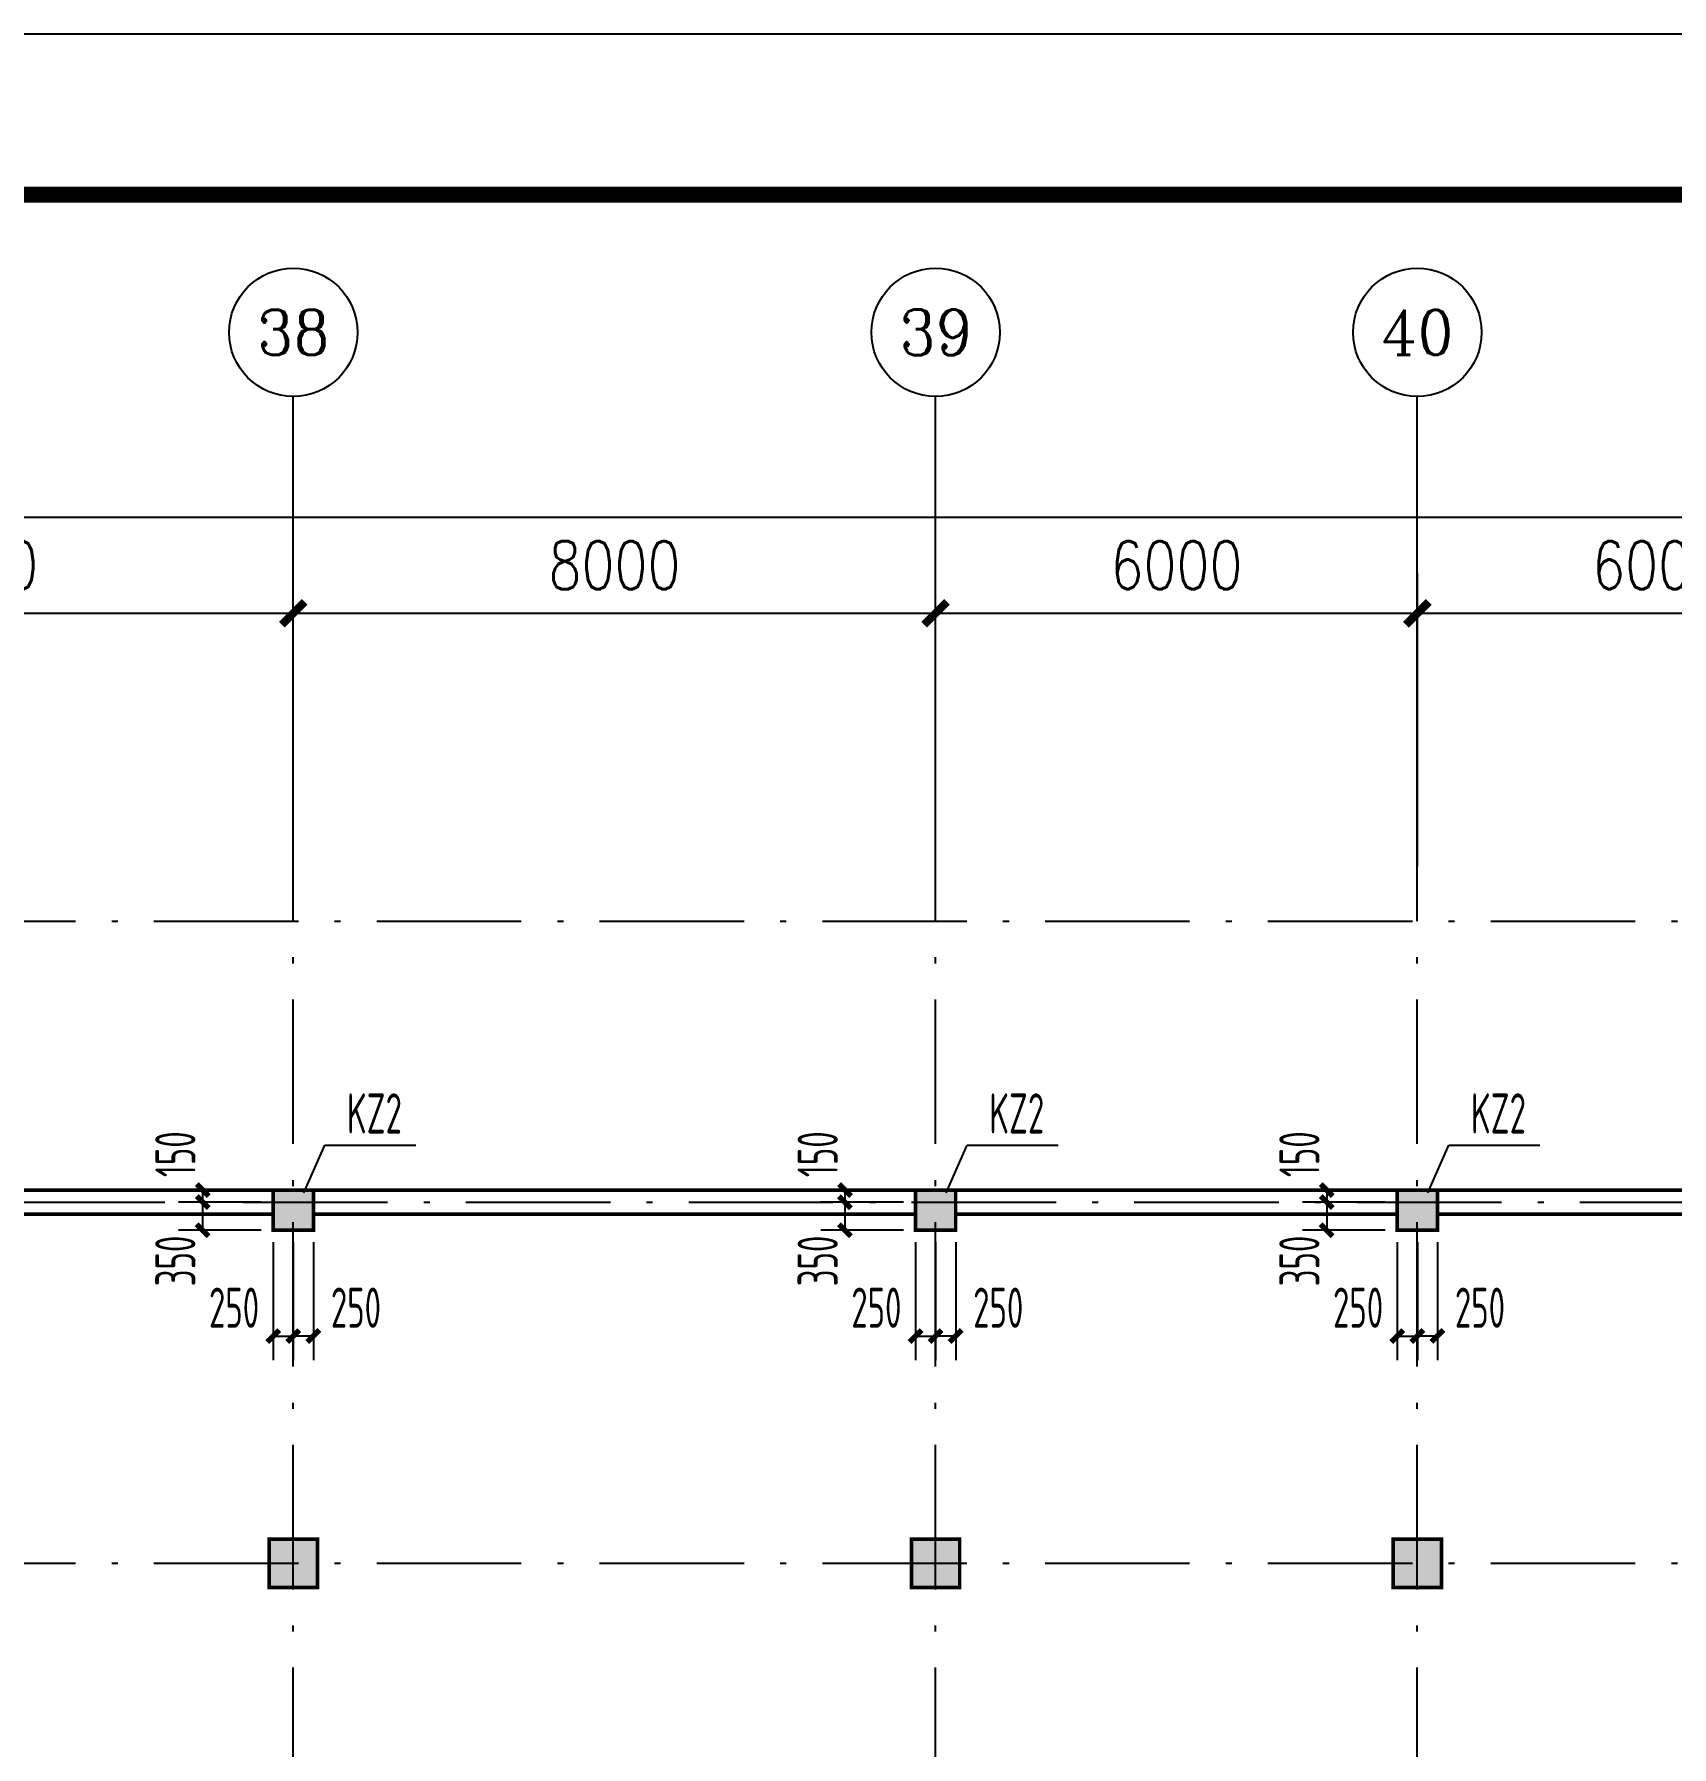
# Model space of a CAD drawing. Extents: x 2468086 to 6957054, y -3413633 to -667223.
# Drawn here: x 5171545 to 5191940, y -1113053 to -1091717 of the extents above; entities that cross this region are included whole.
import ezdxf
from ezdxf.enums import TextEntityAlignment as Align

# ---------------------------------------------------------------- set-up
doc = ezdxf.new("R2010")
doc.units = 0
doc.header["$LTSCALE"] = 100
doc.header["$MEASUREMENT"] = 0
doc.linetypes.add('2', pattern=[18.5, 12, -3, 0.5, -3])
doc.layers.get('0').update_dxf_attribs({"linetype": 'CONTINUOUS'})
doc.layers.get('DEFPOINTS').update_dxf_attribs({"linetype": 'CONTINUOUS'})
for name, color, linetype in [('AXIS', 3, 'CONTINUOUS'), ('AXIS_TEXT', 7, 'CONTINUOUS'), ('PUB_TITLE', 4, 'CONTINUOUS'), ('墙__实线', 3, 'CONTINUOUS'), ('柱', 2, 'CONTINUOUS'), ('柱填充', 43, 'CONTINUOUS'), ('柱编号', 211, 'CONTINUOUS'), ('轴线__尺寸数字', 7, 'CONTINUOUS'), ('轴线__点划线', 252, '2'), ('通风井定位', 145, 'CONTINUOUS')]:
    doc.layers.add(name, color=color, linetype=linetype)
doc.styles.add('_TCH_AXIS', font='COMPLEX', dxfattribs={"bigfont": 'GBCBIG'})
doc.styles.add('COMPLEX', font='COMPLEX')
doc.styles.add('DIM_FONT', font='SIMPLEX.shx', dxfattribs={"width": 0.8})
doc.styles.add('GB', font='gbxwxt.shx', dxfattribs={"width": 0.7, "height": 500, "bigfont": 'gbhzfs.shx'})
doc.dimstyles.new('DIMN200', dxfattribs={"dimscale": 2, "dimtxt": 300, "dimasz": 100, "dimexe": 250, "dimexo": 300, "dimgap": 150, "dimtad": 1, "dimdec": 0, "dimzin": 0, "dimdsep": 46, "dimtxsty": 'DIM_FONT', "dimblk": 'ARCHTICK', "dimcen": 0.09, "dimclrt": 7, "dimazin": 2, "dimtfac": 1, "dimtdec": 0, "dimtix": 1, "dimtmove": 2, "dimatfit": 3, "dimldrblk": 'ARCHTICK', "dimfxl": 1, "dimtolj": 1, "dimtzin": 0, "dimarcsym": 0})
doc.dimstyles.new('LYSDIM1', dxfattribs={"dimtxt": 375, "dimasz": 1.5, "dimexe": 300, "dimexo": 150, "dimgap": 90, "dimtad": 1, "dimdec": 0, "dimzin": 0, "dimdsep": 46, "dimtxsty": 'GB', "dimblk1": 'JT', "dimblk2": 'JT', "dimsah": 1, "dimcen": 0, "dimclrt": 7, "dimadec": 0, "dimazin": 0, "dimtfac": 1, "dimtdec": 0, "dimtix": 1, "dimtmove": 2, "dimatfit": 3, "dimldrblk": 'JT', "dimfxl": 1, "dimtolj": 1, "dimtzin": 0, "dimarcsym": 0})

# ---------------------------------------------------------------- blocks, each defined once
blk = doc.blocks.new('_ARCHTICK')
at = {"color": 0, "const_width": 0.5}
blk.add_lwpolyline([(-0.71, -0.71), (0.71, 0.71)], dxfattribs=at)
blk = doc.blocks.new('*D2890')
at = {"layer": 'AXIS', "color": 0, "lineweight": -2, "transparency": 16777216}
for p, q in [((5166771, -1102082), (5166771, -1098432)), ((5174771, -1102082), (5174771, -1098432)), ((5166771, -1098932), (5174771, -1098932))]:
    blk.add_line(p, q, dxfattribs=at)
at = {"layer": 'DEFPOINTS', "color": 0, "transparency": 16777216}
for p in [(5174771, -1098932), (5166771, -1102682), (5174771, -1102682)]:
    blk.add_point(p, dxfattribs=at)
at = {"layer": 'AXIS', "color": 0, "lineweight": -2, "transparency": 16777216, "xscale": 200, "yscale": 200, "zscale": 200, "rotation": 180}
blk.add_blockref('_ARCHTICK', (5166771, -1098932), dxfattribs=at)
at = {"layer": 'AXIS', "color": 0, "lineweight": -2, "transparency": 16777216, "xscale": 200, "yscale": 200, "zscale": 200}
blk.add_blockref('_ARCHTICK', (5174771, -1098932), dxfattribs=at)
at = {"layer": 'AXIS', "color": 7, "transparency": 16777216, "insert": (5170771, -1098332), "char_height": 600, "attachment_point": 5, "style": 'DIM_FONT'}
blk.add_mtext('\\A1;8000', dxfattribs=at)
blk = doc.blocks.new('*D2891')
at = {"layer": 'AXIS', "color": 0, "lineweight": -2, "transparency": 16777216}
for p, q in [((5174771, -1102082), (5174771, -1098432)), ((5182771, -1102082), (5182771, -1098432)), ((5174771, -1098932), (5182771, -1098932))]:
    blk.add_line(p, q, dxfattribs=at)
at = {"layer": 'DEFPOINTS', "color": 0, "transparency": 16777216}
for p in [(5182771, -1098932), (5174771, -1102682), (5182771, -1102682)]:
    blk.add_point(p, dxfattribs=at)
at = {"layer": 'AXIS', "color": 0, "lineweight": -2, "transparency": 16777216, "xscale": 200, "yscale": 200, "zscale": 200, "rotation": 180}
blk.add_blockref('_ARCHTICK', (5174771, -1098932), dxfattribs=at)
at = {"layer": 'AXIS', "color": 0, "lineweight": -2, "transparency": 16777216, "xscale": 200, "yscale": 200, "zscale": 200}
blk.add_blockref('_ARCHTICK', (5182771, -1098932), dxfattribs=at)
at = {"layer": 'AXIS', "color": 7, "transparency": 16777216, "insert": (5178771, -1098332), "char_height": 600, "attachment_point": 5, "style": 'DIM_FONT'}
blk.add_mtext('\\A1;8000', dxfattribs=at)
blk = doc.blocks.new('*D2892')
at = {"layer": 'AXIS', "color": 0, "lineweight": -2, "transparency": 16777216}
for p, q in [((5182771, -1102082), (5182771, -1098432)), ((5188771, -1102082), (5188771, -1098432)), ((5182771, -1098932), (5188771, -1098932))]:
    blk.add_line(p, q, dxfattribs=at)
at = {"layer": 'DEFPOINTS', "color": 0, "transparency": 16777216}
for p in [(5188771, -1098932), (5182771, -1102682), (5188771, -1102682)]:
    blk.add_point(p, dxfattribs=at)
at = {"layer": 'AXIS', "color": 0, "lineweight": -2, "transparency": 16777216, "xscale": 200, "yscale": 200, "zscale": 200, "rotation": 180}
blk.add_blockref('_ARCHTICK', (5182771, -1098932), dxfattribs=at)
at = {"layer": 'AXIS', "color": 0, "lineweight": -2, "transparency": 16777216, "xscale": 200, "yscale": 200, "zscale": 200}
blk.add_blockref('_ARCHTICK', (5188771, -1098932), dxfattribs=at)
at = {"layer": 'AXIS', "color": 7, "transparency": 16777216, "insert": (5185771, -1098332), "char_height": 600, "attachment_point": 5, "style": 'DIM_FONT'}
blk.add_mtext('\\A1;6000', dxfattribs=at)
blk = doc.blocks.new('*D2893')
at = {"layer": 'AXIS', "color": 0, "lineweight": -2, "transparency": 16777216}
for p, q in [((5188771, -1102082), (5188771, -1098432)), ((5194771, -1102082), (5194771, -1098432)), ((5188771, -1098932), (5194771, -1098932))]:
    blk.add_line(p, q, dxfattribs=at)
at = {"layer": 'DEFPOINTS', "color": 0, "transparency": 16777216}
for p in [(5194771, -1098932), (5188771, -1102682), (5194771, -1102682)]:
    blk.add_point(p, dxfattribs=at)
at = {"layer": 'AXIS', "color": 0, "lineweight": -2, "transparency": 16777216, "xscale": 200, "yscale": 200, "zscale": 200, "rotation": 180}
blk.add_blockref('_ARCHTICK', (5188771, -1098932), dxfattribs=at)
at = {"layer": 'AXIS', "color": 0, "lineweight": -2, "transparency": 16777216, "xscale": 200, "yscale": 200, "zscale": 200}
blk.add_blockref('_ARCHTICK', (5194771, -1098932), dxfattribs=at)
at = {"layer": 'AXIS', "color": 7, "transparency": 16777216, "insert": (5191771, -1098332), "char_height": 600, "attachment_point": 5, "style": 'DIM_FONT'}
blk.add_mtext('\\A1;6000', dxfattribs=at)
blk = doc.blocks.new('*D2896')
at = {"layer": 'AXIS', "color": 0, "lineweight": -2, "transparency": 16777216}
for p, q in [((4929771, -1102082), (4929771, -1097232)), ((5206271, -1102082), (5206271, -1097232)), ((4929771, -1097732), (5206271, -1097732))]:
    blk.add_line(p, q, dxfattribs=at)
at = {"layer": 'DEFPOINTS', "color": 0, "transparency": 16777216}
for p in [(5206271, -1097732), (4929771, -1102682), (5206271, -1102682)]:
    blk.add_point(p, dxfattribs=at)
at = {"layer": 'AXIS', "color": 0, "lineweight": -2, "transparency": 16777216, "xscale": 200, "yscale": 200, "zscale": 200, "rotation": 180}
blk.add_blockref('_ARCHTICK', (4929771, -1097732), dxfattribs=at)
at = {"layer": 'AXIS', "color": 0, "lineweight": -2, "transparency": 16777216, "xscale": 200, "yscale": 200, "zscale": 200}
blk.add_blockref('_ARCHTICK', (5206271, -1097732), dxfattribs=at)
at = {"layer": 'AXIS', "color": 7, "transparency": 16777216, "insert": (5068021, -1097132), "char_height": 600, "attachment_point": 5, "style": 'DIM_FONT'}
blk.add_mtext('\\A1;276500', dxfattribs=at)
blk = doc.blocks.new('_AXISO')
blk.add_circle((0, 0), 0.5)
at = {"layer": 'AXIS_TEXT', "style": 'COMPLEX', "width": 1.041667}
blk.add_attdef('A', text='', height=0.56, dxfattribs=at).set_placement((-0.25, -0.28), (0.25, -0.28), align=Align.FIT)
blk = doc.blocks.new('JT')
at = {"layer": '轴线__尺寸数字', "const_width": 45}
blk.add_lwpolyline([(-50, -50), (50, 50)], dxfattribs=at)
blk.add_lwpolyline([(-50, -50), (50, 50)], dxfattribs=at)
blk = doc.blocks.new('*D3028')
at = {"layer": 'DEFPOINTS', "color": 0, "transparency": 16777216}
for p in [(5173642, -1106268), (5174521, -1106118), (5174521, -1106268)]:
    blk.add_point(p, dxfattribs=at)
at = {"layer": '通风井定位', "color": 0, "lineweight": -2, "transparency": 16777216}
for p, q in [((5174371, -1106118), (5173342, -1106118)), ((5174371, -1106268), (5173342, -1106268)), ((5173642, -1106116), (5173642, -1106115)), ((5173642, -1106118), (5173642, -1106268)), ((5173642, -1106269), (5173642, -1106271))]:
    blk.add_line(p, q, dxfattribs=at)
at = {"layer": '通风井定位', "color": 0, "lineweight": -2, "transparency": 16777216, "xscale": 1.5, "yscale": 1.5, "zscale": 1.5}
for p, rotation in [((5173642, -1106118), 270), ((5173642, -1106268), 90)]:
    blk.add_blockref('JT', p, dxfattribs=dict(at, rotation=rotation))
at = {"layer": '通风井定位', "color": 7, "transparency": 16777216, "insert": (5173302, -1105671), "char_height": 500, "attachment_point": 5, "rotation": 90, "style": 'GB'}
blk.add_mtext('\\A1;150', dxfattribs=at)
blk = doc.blocks.new('*D3029')
at = {"layer": 'DEFPOINTS', "color": 0, "transparency": 16777216}
for p in [(5174521, -1106268), (5173642, -1106618), (5174521, -1106618)]:
    blk.add_point(p, dxfattribs=at)
at = {"layer": '通风井定位', "color": 0, "lineweight": -2, "transparency": 16777216}
for p, q in [((5174371, -1106268), (5173342, -1106268)), ((5173642, -1106269), (5173642, -1106616)), ((5174371, -1106618), (5173342, -1106618))]:
    blk.add_line(p, q, dxfattribs=at)
at = {"layer": '通风井定位', "color": 0, "lineweight": -2, "transparency": 16777216, "xscale": 1.5, "yscale": 1.5, "zscale": 1.5}
for p, rotation in [((5173642, -1106268), 90), ((5173642, -1106618), 270)]:
    blk.add_blockref('JT', p, dxfattribs=dict(at, rotation=rotation))
at = {"layer": '通风井定位', "color": 7, "transparency": 16777216, "insert": (5173302, -1107001), "char_height": 500, "attachment_point": 5, "rotation": 90, "style": 'GB'}
blk.add_mtext('\\A1;350', dxfattribs=at)
blk = doc.blocks.new('*D3030')
at = {"layer": 'DEFPOINTS', "color": 0, "transparency": 16777216}
for p in [(5174521, -1106618), (5174771, -1106618), (5174771, -1107936)]:
    blk.add_point(p, dxfattribs=at)
at = {"layer": '通风井定位', "color": 0, "lineweight": -2, "transparency": 16777216}
for p, q in [((5174521, -1106768), (5174521, -1108236)), ((5174771, -1106768), (5174771, -1108236)), ((5174522, -1107936), (5174769, -1107936))]:
    blk.add_line(p, q, dxfattribs=at)
at = {"layer": '通风井定位', "color": 0, "lineweight": -2, "transparency": 16777216, "xscale": 1.5, "yscale": 1.5, "zscale": 1.5, "rotation": 180}
blk.add_blockref('JT', (5174521, -1107936), dxfattribs=at)
at = {"layer": '通风井定位', "color": 0, "lineweight": -2, "transparency": 16777216, "xscale": 1.5, "yscale": 1.5, "zscale": 1.5}
blk.add_blockref('JT', (5174771, -1107936), dxfattribs=at)
at = {"layer": '通风井定位', "color": 7, "transparency": 16777216, "insert": (5174033, -1107583), "char_height": 500, "attachment_point": 5, "style": 'GB'}
blk.add_mtext('\\A1;250', dxfattribs=at)
blk = doc.blocks.new('*D3031')
at = {"layer": 'DEFPOINTS', "color": 0, "transparency": 16777216}
for p in [(5174771, -1106618), (5175021, -1106618), (5174771, -1107936)]:
    blk.add_point(p, dxfattribs=at)
at = {"layer": '通风井定位', "color": 0, "lineweight": -2, "transparency": 16777216}
for p, q in [((5174771, -1106768), (5174771, -1108236)), ((5175021, -1106768), (5175021, -1108236)), ((5175019, -1107936), (5174772, -1107936))]:
    blk.add_line(p, q, dxfattribs=at)
at = {"layer": '通风井定位', "color": 0, "lineweight": -2, "transparency": 16777216, "xscale": 1.5, "yscale": 1.5, "zscale": 1.5, "rotation": 180}
blk.add_blockref('JT', (5174771, -1107936), dxfattribs=at)
at = {"layer": '通风井定位', "color": 0, "lineweight": -2, "transparency": 16777216, "xscale": 1.5, "yscale": 1.5, "zscale": 1.5}
blk.add_blockref('JT', (5175021, -1107936), dxfattribs=at)
at = {"layer": '通风井定位', "color": 7, "transparency": 16777216, "insert": (5175551, -1107583), "char_height": 500, "attachment_point": 5, "style": 'GB'}
blk.add_mtext('\\A1;250', dxfattribs=at)
blk = doc.blocks.new('*D3032')
at = {"layer": 'DEFPOINTS', "color": 0, "transparency": 16777216}
for p in [(5181642, -1106268), (5182521, -1106118), (5182521, -1106268)]:
    blk.add_point(p, dxfattribs=at)
at = {"layer": '通风井定位', "color": 0, "lineweight": -2, "transparency": 16777216}
for p, q in [((5182371, -1106118), (5181342, -1106118)), ((5182371, -1106268), (5181342, -1106268)), ((5181642, -1106116), (5181642, -1106115)), ((5181642, -1106118), (5181642, -1106268)), ((5181642, -1106269), (5181642, -1106271))]:
    blk.add_line(p, q, dxfattribs=at)
at = {"layer": '通风井定位', "color": 0, "lineweight": -2, "transparency": 16777216, "xscale": 1.5, "yscale": 1.5, "zscale": 1.5}
for p, rotation in [((5181642, -1106118), 270), ((5181642, -1106268), 90)]:
    blk.add_blockref('JT', p, dxfattribs=dict(at, rotation=rotation))
at = {"layer": '通风井定位', "color": 7, "transparency": 16777216, "insert": (5181302, -1105671), "char_height": 500, "attachment_point": 5, "rotation": 90, "style": 'GB'}
blk.add_mtext('\\A1;150', dxfattribs=at)
blk = doc.blocks.new('*D3033')
at = {"layer": 'DEFPOINTS', "color": 0, "transparency": 16777216}
for p in [(5182521, -1106268), (5181642, -1106618), (5182521, -1106618)]:
    blk.add_point(p, dxfattribs=at)
at = {"layer": '通风井定位', "color": 0, "lineweight": -2, "transparency": 16777216}
for p, q in [((5182371, -1106268), (5181342, -1106268)), ((5181642, -1106269), (5181642, -1106616)), ((5182371, -1106618), (5181342, -1106618))]:
    blk.add_line(p, q, dxfattribs=at)
at = {"layer": '通风井定位', "color": 0, "lineweight": -2, "transparency": 16777216, "xscale": 1.5, "yscale": 1.5, "zscale": 1.5}
for p, rotation in [((5181642, -1106268), 90), ((5181642, -1106618), 270)]:
    blk.add_blockref('JT', p, dxfattribs=dict(at, rotation=rotation))
at = {"layer": '通风井定位', "color": 7, "transparency": 16777216, "insert": (5181302, -1107001), "char_height": 500, "attachment_point": 5, "rotation": 90, "style": 'GB'}
blk.add_mtext('\\A1;350', dxfattribs=at)
blk = doc.blocks.new('*D3034')
at = {"layer": 'DEFPOINTS', "color": 0, "transparency": 16777216}
for p in [(5182521, -1106618), (5182771, -1106618), (5182771, -1107936)]:
    blk.add_point(p, dxfattribs=at)
at = {"layer": '通风井定位', "color": 0, "lineweight": -2, "transparency": 16777216}
for p, q in [((5182521, -1106768), (5182521, -1108236)), ((5182771, -1106768), (5182771, -1108236)), ((5182522, -1107936), (5182769, -1107936))]:
    blk.add_line(p, q, dxfattribs=at)
at = {"layer": '通风井定位', "color": 0, "lineweight": -2, "transparency": 16777216, "xscale": 1.5, "yscale": 1.5, "zscale": 1.5, "rotation": 180}
blk.add_blockref('JT', (5182521, -1107936), dxfattribs=at)
at = {"layer": '通风井定位', "color": 0, "lineweight": -2, "transparency": 16777216, "xscale": 1.5, "yscale": 1.5, "zscale": 1.5}
blk.add_blockref('JT', (5182771, -1107936), dxfattribs=at)
at = {"layer": '通风井定位', "color": 7, "transparency": 16777216, "insert": (5182033, -1107583), "char_height": 500, "attachment_point": 5, "style": 'GB'}
blk.add_mtext('\\A1;250', dxfattribs=at)
blk = doc.blocks.new('*D3035')
at = {"layer": 'DEFPOINTS', "color": 0, "transparency": 16777216}
for p in [(5182771, -1106618), (5183021, -1106618), (5182771, -1107936)]:
    blk.add_point(p, dxfattribs=at)
at = {"layer": '通风井定位', "color": 0, "lineweight": -2, "transparency": 16777216}
for p, q in [((5182771, -1106768), (5182771, -1108236)), ((5183021, -1106768), (5183021, -1108236)), ((5183019, -1107936), (5182772, -1107936))]:
    blk.add_line(p, q, dxfattribs=at)
at = {"layer": '通风井定位', "color": 0, "lineweight": -2, "transparency": 16777216, "xscale": 1.5, "yscale": 1.5, "zscale": 1.5, "rotation": 180}
blk.add_blockref('JT', (5182771, -1107936), dxfattribs=at)
at = {"layer": '通风井定位', "color": 0, "lineweight": -2, "transparency": 16777216, "xscale": 1.5, "yscale": 1.5, "zscale": 1.5}
blk.add_blockref('JT', (5183021, -1107936), dxfattribs=at)
at = {"layer": '通风井定位', "color": 7, "transparency": 16777216, "insert": (5183551, -1107583), "char_height": 500, "attachment_point": 5, "style": 'GB'}
blk.add_mtext('\\A1;250', dxfattribs=at)
blk = doc.blocks.new('*D3036')
at = {"layer": 'DEFPOINTS', "color": 0, "transparency": 16777216}
for p in [(5187642, -1106268), (5188521, -1106118), (5188521, -1106268)]:
    blk.add_point(p, dxfattribs=at)
at = {"layer": '通风井定位', "color": 0, "lineweight": -2, "transparency": 16777216}
for p, q in [((5188371, -1106118), (5187342, -1106118)), ((5188371, -1106268), (5187342, -1106268)), ((5187642, -1106116), (5187642, -1106115)), ((5187642, -1106118), (5187642, -1106268)), ((5187642, -1106269), (5187642, -1106271))]:
    blk.add_line(p, q, dxfattribs=at)
at = {"layer": '通风井定位', "color": 0, "lineweight": -2, "transparency": 16777216, "xscale": 1.5, "yscale": 1.5, "zscale": 1.5}
for p, rotation in [((5187642, -1106118), 270), ((5187642, -1106268), 90)]:
    blk.add_blockref('JT', p, dxfattribs=dict(at, rotation=rotation))
at = {"layer": '通风井定位', "color": 7, "transparency": 16777216, "insert": (5187302, -1105671), "char_height": 500, "attachment_point": 5, "rotation": 90, "style": 'GB'}
blk.add_mtext('\\A1;150', dxfattribs=at)
blk = doc.blocks.new('*D3037')
at = {"layer": 'DEFPOINTS', "color": 0, "transparency": 16777216}
for p in [(5188521, -1106268), (5187642, -1106618), (5188521, -1106618)]:
    blk.add_point(p, dxfattribs=at)
at = {"layer": '通风井定位', "color": 0, "lineweight": -2, "transparency": 16777216}
for p, q in [((5188371, -1106268), (5187342, -1106268)), ((5187642, -1106269), (5187642, -1106616)), ((5188371, -1106618), (5187342, -1106618))]:
    blk.add_line(p, q, dxfattribs=at)
at = {"layer": '通风井定位', "color": 0, "lineweight": -2, "transparency": 16777216, "xscale": 1.5, "yscale": 1.5, "zscale": 1.5}
for p, rotation in [((5187642, -1106268), 90), ((5187642, -1106618), 270)]:
    blk.add_blockref('JT', p, dxfattribs=dict(at, rotation=rotation))
at = {"layer": '通风井定位', "color": 7, "transparency": 16777216, "insert": (5187302, -1107001), "char_height": 500, "attachment_point": 5, "rotation": 90, "style": 'GB'}
blk.add_mtext('\\A1;350', dxfattribs=at)
blk = doc.blocks.new('*D3038')
at = {"layer": 'DEFPOINTS', "color": 0, "transparency": 16777216}
for p in [(5188521, -1106618), (5188771, -1106618), (5188771, -1107936)]:
    blk.add_point(p, dxfattribs=at)
at = {"layer": '通风井定位', "color": 0, "lineweight": -2, "transparency": 16777216}
for p, q in [((5188521, -1106768), (5188521, -1108236)), ((5188771, -1106768), (5188771, -1108236)), ((5188522, -1107936), (5188769, -1107936))]:
    blk.add_line(p, q, dxfattribs=at)
at = {"layer": '通风井定位', "color": 0, "lineweight": -2, "transparency": 16777216, "xscale": 1.5, "yscale": 1.5, "zscale": 1.5, "rotation": 180}
blk.add_blockref('JT', (5188521, -1107936), dxfattribs=at)
at = {"layer": '通风井定位', "color": 0, "lineweight": -2, "transparency": 16777216, "xscale": 1.5, "yscale": 1.5, "zscale": 1.5}
blk.add_blockref('JT', (5188771, -1107936), dxfattribs=at)
at = {"layer": '通风井定位', "color": 7, "transparency": 16777216, "insert": (5188033, -1107583), "char_height": 500, "attachment_point": 5, "style": 'GB'}
blk.add_mtext('\\A1;250', dxfattribs=at)
blk = doc.blocks.new('*D3039')
at = {"layer": 'DEFPOINTS', "color": 0, "transparency": 16777216}
for p in [(5188771, -1106618), (5189021, -1106618), (5188771, -1107936)]:
    blk.add_point(p, dxfattribs=at)
at = {"layer": '通风井定位', "color": 0, "lineweight": -2, "transparency": 16777216}
for p, q in [((5188771, -1106768), (5188771, -1108236)), ((5189021, -1106768), (5189021, -1108236)), ((5189019, -1107936), (5188772, -1107936))]:
    blk.add_line(p, q, dxfattribs=at)
at = {"layer": '通风井定位', "color": 0, "lineweight": -2, "transparency": 16777216, "xscale": 1.5, "yscale": 1.5, "zscale": 1.5, "rotation": 180}
blk.add_blockref('JT', (5188771, -1107936), dxfattribs=at)
at = {"layer": '通风井定位', "color": 0, "lineweight": -2, "transparency": 16777216, "xscale": 1.5, "yscale": 1.5, "zscale": 1.5}
blk.add_blockref('JT', (5189021, -1107936), dxfattribs=at)
at = {"layer": '通风井定位', "color": 7, "transparency": 16777216, "insert": (5189551, -1107583), "char_height": 500, "attachment_point": 5, "style": 'GB'}
blk.add_mtext('\\A1;250', dxfattribs=at)
blk = doc.blocks.new('a00')
at = {"layer": 'PUB_TITLE'}
blk.add_lwpolyline([(2049330, 4204231), (2376330, 4204231), (2376330, 4372431), (2049330, 4372431)], close=True, dxfattribs=at)
at = {"layer": 'PUB_TITLE', "const_width": 200}
blk.add_lwpolyline([(2054330, 4206231), (2374330, 4206231), (2374330, 4370431), (2054330, 4370431)], close=True, dxfattribs=at)

msp = doc.modelspace()

# ---------------------------------------------------------------- hatches: boundary and pattern name
at = {"layer": '柱填充'}
for points in [[(5174520.8, -1106117.8), (5174520.8, -1106617.8), (5175020.8, -1106617.8), (5175020.8, -1106117.8)], [(5182520.8, -1106117.8), (5182520.8, -1106617.8), (5183020.8, -1106617.8), (5183020.8, -1106117.8)], [(5188520.8, -1106117.8), (5188520.8, -1106617.8), (5189020.8, -1106617.8), (5189020.8, -1106117.8)], [(5174470.8, -1110467.8), (5174470.8, -1111067.8), (5175070.8, -1111067.8), (5175070.8, -1110467.8)], [(5182470.8, -1110467.8), (5182470.8, -1111067.8), (5183070.8, -1111067.8), (5183070.8, -1110467.8)], [(5188470.8, -1110467.8), (5188470.8, -1111067.8), (5189070.8, -1111067.8), (5189070.8, -1110467.8)]]:
    msp.add_hatch(color=256, dxfattribs=at).paths.add_polyline_path(points)

# ---------------------------------------------------------------- linework, layer by layer
at = {"layer": 'AXIS'}
for p, q in [((5174770.8, -1102420.6), (5174770.8, -1096231.2)), ((5182770.8, -1102420.6), (5182770.8, -1096231.2)), ((5188770.8, -1102420.6), (5188770.8, -1096231.2))]:
    msp.add_line(p, q, dxfattribs=at)
at = {"layer": '墙__实线', "color": 94, "const_width": 45}
for points in [[(5167020.8, -1106117.8), (5174520.8, -1106117.8)], [(5175020.8, -1106117.8), (5182520.8, -1106117.8)], [(5183020.8, -1106117.8), (5188520.8, -1106117.8)], [(5189020.8, -1106117.8), (5194520.8, -1106117.8)], [(5167020.8, -1106417.8), (5174520.8, -1106417.8)], [(5175020.8, -1106417.8), (5182520.8, -1106417.8)], [(5183020.8, -1106417.8), (5188520.8, -1106417.8)], [(5189020.8, -1106417.8), (5194520.8, -1106417.8)]]:
    msp.add_lwpolyline(points, dxfattribs=at)
at = {"layer": '柱', "const_width": 45}
for points in [[(5174520.8, -1106117.8), (5174520.8, -1106617.8), (5175020.8, -1106617.8), (5175020.8, -1106117.8), (5174520.8, -1106117.8)], [(5182520.8, -1106117.8), (5182520.8, -1106617.8), (5183020.8, -1106617.8), (5183020.8, -1106117.8), (5182520.8, -1106117.8)], [(5188520.8, -1106117.8), (5188520.8, -1106617.8), (5189020.8, -1106617.8), (5189020.8, -1106117.8), (5188520.8, -1106117.8)], [(5174470.8, -1110467.8), (5174470.8, -1111067.8), (5175070.8, -1111067.8), (5175070.8, -1110467.8), (5174470.8, -1110467.8)], [(5182470.8, -1110467.8), (5182470.8, -1111067.8), (5183070.8, -1111067.8), (5183070.8, -1110467.8), (5182470.8, -1110467.8)], [(5188470.8, -1110467.8), (5188470.8, -1111067.8), (5189070.8, -1111067.8), (5189070.8, -1110467.8), (5188470.8, -1110467.8)]]:
    msp.add_lwpolyline(points, dxfattribs=at)
at = {"layer": '柱编号'}
for p, q in [((5174901.1, -1106152.5), (5175165.2, -1105556.3)), ((5175165.2, -1105556.3), (5176297.4, -1105556.3)), ((5182901.1, -1106152.5), (5183165.2, -1105556.3)), ((5183165.2, -1105556.3), (5184297.4, -1105556.3)), ((5188901.1, -1106152.5), (5189165.2, -1105556.3)), ((5189165.2, -1105556.3), (5190297.4, -1105556.3))]:
    msp.add_line(p, q, dxfattribs=at)
at = {"layer": '轴线__点划线', "ltscale": 1.5}
for p, q in [((5174770.8, -1158267.8), (5174770.8, -1100139.4)), ((5182770.8, -1158267.8), (5182770.8, -1100139.4)), ((5188770.8, -1158267.8), (5188770.8, -1100139.4)), ((4923285.1, -1102767.8), (5209735.1, -1102767.8)), ((5104770.8, -1106267.8), (5209485.1, -1106267.8)), ((4923285.1, -1110767.8), (5210016.5, -1110767.8))]:
    msp.add_line(p, q, dxfattribs=at)

# ---------------------------------------------------------------- block references
at = {"layer": 'AXIS'}
ref = msp.add_blockref('_AXISO', (5174770.8, -1095431.2), dxfattribs=dict(at, xscale=1600, yscale=1600, zscale=1600))
ref.add_attrib('A', '38', dxfattribs={"layer": 'AXIS_TEXT', "ltscale": 500, "height": 559.82, "style": '_TCH_AXIS', "width": 1.030303}).set_placement((5174317.6, -1095711.1), (5175224, -1095711.1), align=Align.FIT)
ref = msp.add_blockref('_AXISO', (5182770.8, -1095431.2), dxfattribs=dict(at, xscale=1600, yscale=1600, zscale=1600))
ref.add_attrib('A', '39', dxfattribs={"layer": 'AXIS_TEXT', "ltscale": 500, "height": 570.73, "style": '_TCH_AXIS'}).set_placement((5182322.4, -1095716.6), (5183219.2, -1095716.6), align=Align.FIT)
ref = msp.add_blockref('_AXISO', (5188770.8, -1095431.2), dxfattribs=dict(at, xscale=1600, yscale=1600, zscale=1600))
ref.add_attrib('A', '40', dxfattribs={"layer": 'AXIS_TEXT', "ltscale": 500, "height": 559.82, "style": '_TCH_AXIS', "width": 0.971429}).set_placement((5188317.6, -1095711.1), (5189224, -1095711.1), align=Align.FIT)
at = {"layer": '墙__实线'}
msp.add_blockref('a00', (2867020.5, -5464147.8), dxfattribs=at)

# ---------------------------------------------------------------- texts
at = {"layer": '柱编号', "style": 'GB', "width": 0.7}
for p in [(5175438.4, -1105413), (5183438.4, -1105412.9), (5189438.4, -1105412.9)]:
    msp.add_text('KZ2', height=500, dxfattribs=at).set_placement(p)

# ---------------------------------------------------------------- dimensions: what is measured, and where the dimension line sits
at = {"layer": 'AXIS'}
for p1, p2, distance, picture, middle in [((4929770.8, -1102682), (5206270.8, -1102682), 4950, '*D2896', (5068020.8, -1097132)), ((5166770.8, -1102682), (5174770.8, -1102682), 3750, '*D2890', (5170770.8, -1098332)), ((5174770.8, -1102682), (5182770.8, -1102682), 3750, '*D2891', (5178770.8, -1098332)), ((5182770.8, -1102682), (5188770.8, -1102682), 3750, '*D2892', (5185770.8, -1098332)), ((5188770.8, -1102682), (5194770.8, -1102682), 3750, '*D2893', (5191770.8, -1098332))]:
    dim = msp.add_aligned_dim(p1=p1, p2=p2, distance=distance, dimstyle='DIMN200', dxfattribs=at)
    dim.commit()
    dim.dimension.update_dxf_attribs({"geometry": picture, "text_midpoint": middle})
at = {"layer": '通风井定位'}
for base, p1, p2, picture, middle in [((5173641.7, -1106267.8), (5174520.8, -1106117.8), (5174520.8, -1106267.8), '*D3028', (5173301.6, -1105670.6)), ((5181641.7, -1106267.8), (5182520.8, -1106117.8), (5182520.8, -1106267.8), '*D3032', (5181301.6, -1105670.6)), ((5187641.7, -1106267.8), (5188520.8, -1106117.8), (5188520.8, -1106267.8), '*D3036', (5187301.6, -1105670.6)), ((5173641.7, -1106617.8), (5174520.8, -1106267.8), (5174520.8, -1106617.8), '*D3029', (5173301.6, -1107001.3)), ((5181641.7, -1106617.8), (5182520.8, -1106267.8), (5182520.8, -1106617.8), '*D3033', (5181301.6, -1107001.3)), ((5187641.7, -1106617.8), (5188520.8, -1106267.8), (5188520.8, -1106617.8), '*D3037', (5187301.6, -1107001.3))]:
    dim = msp.add_linear_dim(base=base, p1=p1, p2=p2, angle=90, dimstyle='LYSDIM1', override={"dimtxt": 500}, dxfattribs=at)
    dim.commit()
    dim.dimension.update_dxf_attribs({"geometry": picture, "text_midpoint": middle, "dimtype": 128})
for base, p1, p2, picture, middle in [((5174770.8, -1107935.8), (5174520.8, -1106617.8), (5174770.8, -1106617.8), '*D3030', (5174033.2, -1107582.6)), ((5174770.8, -1107935.8), (5175020.8, -1106617.8), (5174770.8, -1106617.8), '*D3031', (5175551.2, -1107582.6)), ((5182770.8, -1107935.8), (5182520.8, -1106617.8), (5182770.8, -1106617.8), '*D3034', (5182033.2, -1107582.6)), ((5182770.8, -1107935.8), (5183020.8, -1106617.8), (5182770.8, -1106617.8), '*D3035', (5183551.2, -1107582.6)), ((5188770.8, -1107935.8), (5188520.8, -1106617.8), (5188770.8, -1106617.8), '*D3038', (5188033.2, -1107582.6)), ((5188770.8, -1107935.8), (5189020.8, -1106617.8), (5188770.8, -1106617.8), '*D3039', (5189551.2, -1107582.6))]:
    dim = msp.add_linear_dim(base=base, p1=p1, p2=p2, dimstyle='LYSDIM1', override={"dimtxt": 500}, dxfattribs=at)
    dim.commit()
    dim.dimension.update_dxf_attribs({"geometry": picture, "text_midpoint": middle, "dimtype": 128})

doc.saveas('drawing.dxf')
